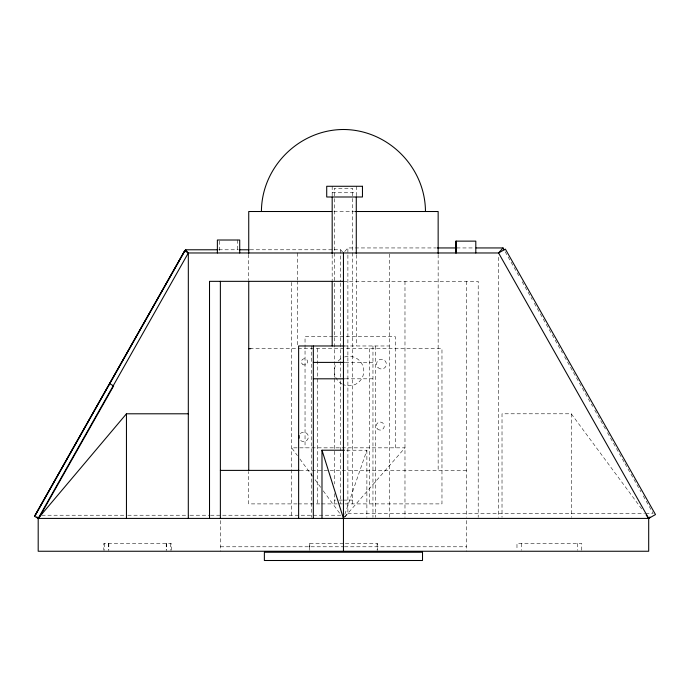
<?xml version="1.0" encoding="UTF-8"?>
<svg xmlns="http://www.w3.org/2000/svg" width="690" height="690" viewBox="0 0 690 690"><rect width="100%" height="100%" fill="white"/><g stroke="black" fill="none" stroke-linecap="round" stroke-linejoin="round"><path stroke-width="0.52" stroke-dasharray="3.45 2.59" d="M344.845 514.343L366.882 450.216L345.509 450.216M344.862 516.793L404.978 447.836L291.715 447.836L297.39 455.581M344.715 251.531L347.889 247.943L436.235 247.943M344.715 516.982L347.889 513.386L347.889 247.943M332.175 192.751L356.281 192.751M333.856 211.511L354.677 211.511M456.702 247.943L473.944 247.943M218.903 249.78L238.291 249.78M250.142 249.78L333.08 249.78M334.158 249.78L340.627 249.78L342.74 252.169M343.447 281.339L478.205 281.339L478.205 517.345M332.968 336.599L305.04 336.599L305.04 447.836M334.046 336.599L395.284 336.599L395.284 447.836M344.508 345.975L389.324 345.975M249.815 348.657L441.971 348.657L441.971 503.898L338.255 503.898M345.276 362.397L372.962 362.397M345.276 378.81L372.962 378.81M641.657 508.909L571.26 413.793L502.018 413.793L502.018 517.353M299.926 470.39L466.518 470.39M334.288 500.103L335.513 500.103M338.868 500.103L342.654 500.103M343.447 500.103L352.599 500.103M297.088 503.898L248.736 503.898L248.736 471.555M298.166 503.898L320.617 503.898M321.661 503.898L337.22 503.898M347.889 513.386L644.546 513.386M645.616 513.386L653.145 513.386L643.063 495.567M41.823 515.232L126.736 515.232M127.805 515.232L189.077 515.232M190.147 515.232L209.493 515.232M210.571 515.232L340.627 515.232L340.627 513.084M343.447 543.435L309.474 543.435L309.474 550.275M345.38 543.435L377.413 543.435L377.413 550.275M220.369 546.782L343.447 546.782M344.508 546.782L466.518 546.782M299.917 459.023L312.536 476.238M315.054 479.679L320.738 487.433M323.256 490.875L340.92 514.973M505.149 251.695L520.001 277.958M522.123 281.71L532.206 299.529M534.327 303.281L562.436 352.995M564.558 356.747L592.676 406.462M594.797 410.214L605.406 428.973M607.528 432.725L624.502 462.74M625.028 463.68L640.941 491.815M581.748 550.275L581.748 543.435L516.974 543.435L516.974 550.275M577.409 543.435L577.409 550.275M571.26 413.793L571.26 517.353M521.312 543.435L521.312 550.275M498.585 257.267L498.585 517.345M466.518 281.339L466.518 517.353M466.518 520.519L466.518 551.25M438.15 254.481L438.15 470.39M404.978 281.339L404.978 517.353M389.281 254.041L389.281 517.345M377.111 543.435L377.111 550.275M375.3 345.975L375.3 517.353M372.962 345.975L372.962 517.345M369.383 348.657L369.383 503.898M366.882 450.216L366.882 517.353M356.281 186.274L356.281 195.934M356.281 254.869L356.281 345.975M352.599 503.898L352.599 188.275L334.288 188.275L334.288 377.663M340.627 249.78L340.627 282.02M340.627 283.098L340.627 379.819M340.627 380.897L340.627 503.407M334.288 378.732L334.288 483.992M334.288 493.661L334.288 503.898M332.175 186.274L332.175 195.934M332.175 254.869L332.175 280.597M317.512 348.657L317.512 503.898M311.587 345.975L311.587 517.353M309.776 543.435L309.776 550.275M297.606 252.971L297.606 279.838M297.606 280.908L297.606 345.397M291.715 282.408L291.715 517.353M248.736 254.369L248.736 280.088M237.532 240.016L237.532 251.971M220.369 520.519L220.369 551.25M219.558 241.008L219.558 251.971M171.258 550.275L171.258 543.435L103.793 543.435L103.793 550.275M170.672 543.435L170.672 550.275M166.739 543.435L166.739 550.275M166.23 543.435L166.23 550.275M108.822 543.435L108.822 550.275M108.313 543.435L108.313 550.275M104.38 543.435L104.38 550.275M300.357 433.579A4.692 4.692 0 0 1 306.99 433.579A4.692 4.692 0 0 1 306.99 440.211A4.692 4.692 0 0 1 300.357 440.211M344.69 356.963A14.74 14.74 0 0 1 363.777 371.919A14.74 14.74 0 0 1 343.059 384.511M342.197 384.089A14.74 14.74 0 0 1 336.013 364.182M338.238 361.034A14.74 14.74 0 0 1 343.784 357.282M377.991 367.606A4.916 4.916 0 0 0 386.219 365.398A4.916 4.916 0 0 0 380.199 359.378A4.916 4.916 0 0 0 377.991 367.606M302.28 364.061A3.131 3.131 0 0 0 307.516 362.655A3.131 3.131 0 0 0 303.686 358.826A3.131 3.131 0 0 0 302.28 364.061M377.396 428.93A4.019 4.019 0 0 0 384.123 427.127A4.019 4.019 0 0 0 379.198 422.202A4.019 4.019 0 0 0 377.396 428.93"/><path stroke-width="1.03" d="M261.424 211.511C261.57 167.084 299.02 129.634 343.447 129.496C387.875 129.634 425.325 167.084 425.463 211.511M344.146 516.379L343.447 518.414L321.988 450.216L344.439 450.216M109.555 383.606L113.643 385.917L38.58 518.639L34.5 516.327L184.609 250.884L188.327 252.971L498.585 252.971L505.391 249.124L655.5 514.567L648.695 518.414L38.192 518.414L36.786 516.827M35.371 515.232L185.507 249.78L217.824 249.78M504.088 249.815L503.027 247.943L498.585 252.971L648.695 518.414L648.695 551.25L38.192 551.25L38.192 518.414L188.327 252.971L185.507 249.78M34.5 516.327L184.635 250.884M38.192 518.414L126.451 413.793L188.327 413.793M649.963 516.982L648.695 518.414L646.133 514.956M331.769 211.511L248.736 211.511L248.736 253.299M355.169 211.511L438.15 211.511L438.15 253.403M437.313 247.943L456.702 247.943M476.1 247.943L503.027 247.943M239.37 249.78L249.064 249.78M343.447 281.339L209.518 281.339L209.518 518.414M344.207 345.975L298.632 345.975L298.632 518.414M248.736 348.657L250.884 348.657M313.32 362.397L344.207 362.397M313.32 378.81L344.207 378.81M220.369 470.39L299.201 470.39M475.807 252.971L475.807 241.129L455.797 241.129L455.797 252.971M456.193 241.129L456.193 252.971M356.281 196.995L356.281 253.799M343.447 252.971L343.447 551.25M332.175 196.995L332.175 253.799M332.175 281.667L332.175 345.975M321.988 450.216L321.988 518.414M313.32 345.975L313.32 518.414M248.736 281.158L248.736 470.477M239.715 252.971L239.715 240.016L217.376 240.016L217.376 252.971M220.369 281.339L220.369 518.414M188.327 252.971L188.301 518.414M126.451 413.793L126.451 518.414M299.141 438.107A4.692 4.692 0 0 1 299.141 435.683M362.457 186.274L326.715 186.274L326.715 196.995L362.457 196.995L362.457 186.274M422.513 552.241L264.373 552.241L264.373 560.504L422.513 560.504L422.513 552.241"/></g></svg>
